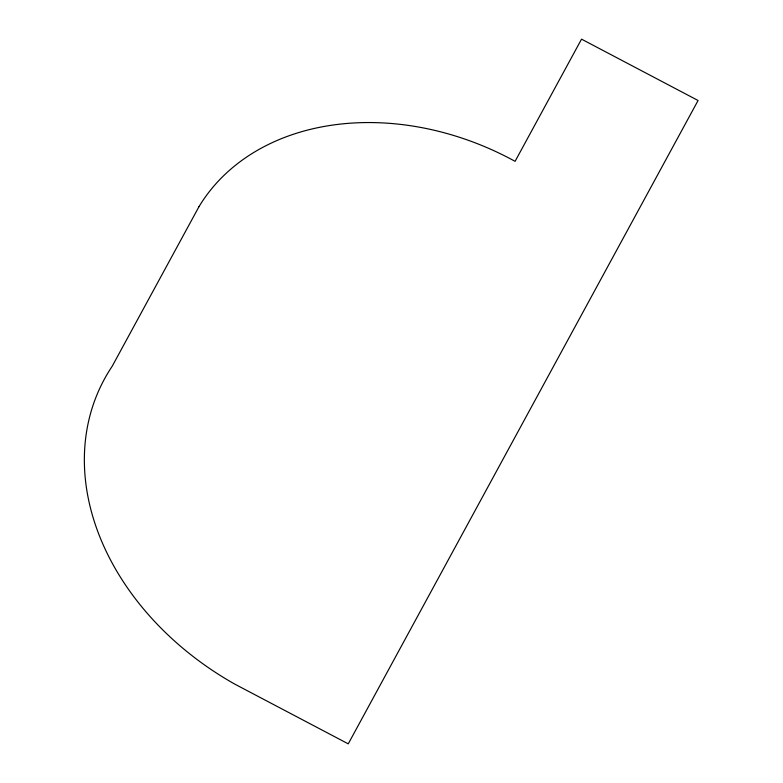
<?xml version="1.0" encoding="UTF-8"?>
<svg xmlns="http://www.w3.org/2000/svg" width="783" height="783" viewBox="0 0 783 783"><rect width="100%" height="100%" fill="white"/><g stroke="black" fill="none" stroke-linecap="round" stroke-linejoin="round"><path stroke-width="1.17" d="M198.999 206.634L112.214 366.219A270.125 209.335 26.6 0 0 234.939 684.205L348.249 743.85L698.074 100.498L581.534 39.15L515.087 161.337A250.58 194.184 26.6 0 0 198.999 206.634"/></g></svg>
